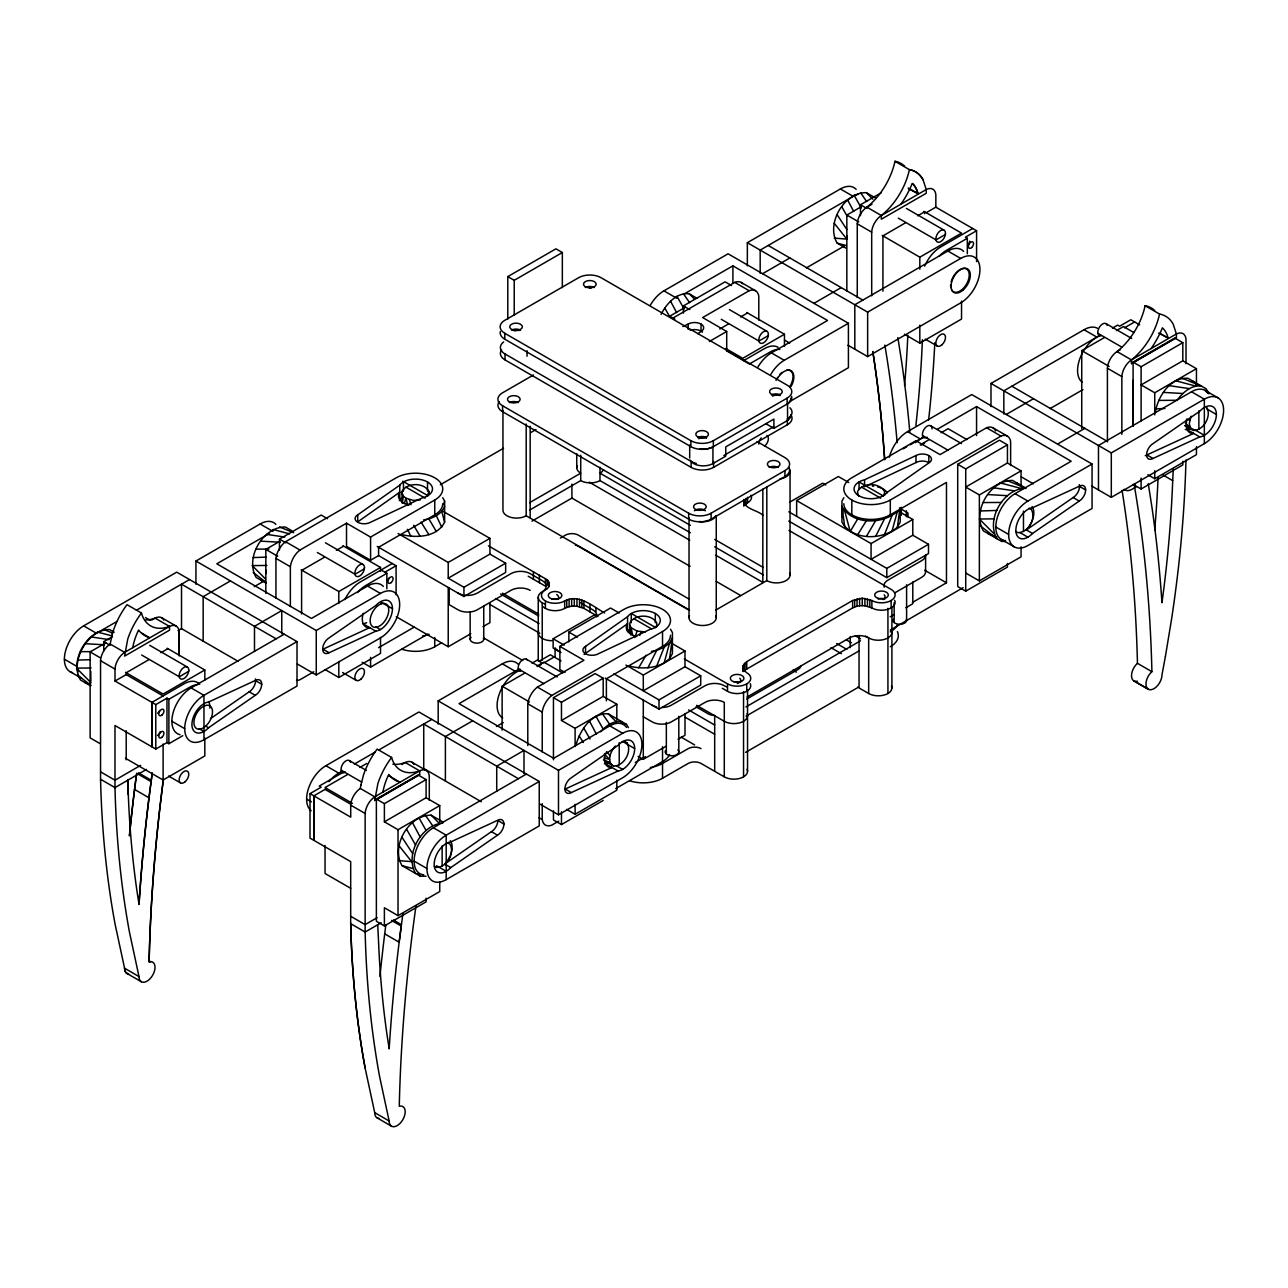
<?xml version="1.0" encoding="UTF-8"?>
<svg xmlns="http://www.w3.org/2000/svg" width="1288" height="1288" viewBox="0 0 1288 1288"><rect width="100%" height="100%" fill="white"/><g stroke="black" fill="none" stroke-linecap="round" stroke-linejoin="round"><path stroke-width="1.5" d="M151.92 702.346L151.887 746.863L151.936 702.379L183.975 683.88A27.225 15.714 -60 0 1 199.737 684.266M313.805 840.34L313.837 795.839M402.049 502.513L402.049 491.388C407.105 482.356 423.881 482.356 428.936 491.388L427.616 496.186M502.948 410.486L502.948 510.225A13.604 7.857 0 0 0 511.352 517.486A13.604 7.857 0 0 0 526.18 515.78L689.547 610.093M507.794 319.134L507.794 276.614L555.933 248.826L562.341 252.529L562.341 287.627M514.218 315.415L514.218 280.317L562.341 252.529M526.18 515.78L526.196 424.01M530.173 517.631L530.173 426.328M533.409 579.214L533.409 571.808M539.414 582.691L539.414 575.285M545.436 608.387L545.436 600.981A13.604 7.857 0 0 1 545.436 589.872C550.475 587.859 550.475 580.759 545.436 578.763L488.394 545.822M545.436 582.466L545.436 578.763M547.126 585.509L547.126 579.954M548.382 585.01L548.382 581.307M549.155 586.491L549.155 582.772M543.262 606.761A13.604 7.857 0 0 0 564.675 608.387L564.675 600.981C578.892 593.301 593.076 606.648 604.619 612.927M564.675 608.387L566.752 607.421L566.752 599.999M566.752 607.421L569.103 606.696L569.103 599.274M569.103 606.696L571.647 606.246L571.647 598.84M571.647 606.246L574.303 606.085L574.303 598.679M576.734 467.608L576.734 453.65M597.986 616.501L583.931 608.387L576.96 606.246L576.96 598.84M579.519 606.696L579.519 599.274M580.727 455.211L580.727 480.585L529.593 510.112M581.87 607.421L581.87 599.999M583.931 608.387L583.931 600.981M589.952 611.864L589.952 604.458M595.958 611.639L595.958 607.936M599.983 467.19L599.983 480.585L690.336 532.749M689.032 617.66L689.032 517.905M689.692 457.997L689.692 445.02M690.159 460.025A13.604 7.857 0 0 0 712.94 463.551L712.94 446.872L787.548 403.804A13.637 7.873 0 0 0 790.719 398.217M716.257 617.66L716.257 515.924M750.276 683.687A13.604 7.857 0 0 1 743.933 692.525A13.604 7.857 0 0 1 727.511 691.286L727.511 683.88L684.234 658.893M742.774 670.903L743.031 665.671L746.75 661.646L852.624 600.514L862.252 598.212L871.879 600.514A13.604 7.857 0 0 0 891.135 600.514A13.604 7.857 0 0 0 891.135 589.405L789.013 530.447M743.031 671.225L743.031 665.671M743.804 669.76L743.804 664.189M743.836 506.2L743.836 499.422C742.951 509.179 758.02 509.951 763.043 515.458M744.609 499.808L744.609 505.363L747.555 502.803A13.604 7.857 0 0 0 751.081 495.22M743.804 671.611L745.06 670.243L745.06 662.837M745.865 503.994L745.865 498.44M746.75 691.286L746.75 683.88A13.604 7.857 0 0 0 746.75 672.755L743.804 670.211L742.774 667.2M745.06 670.243L746.75 669.052L746.75 661.646M747.555 502.803L747.555 497.249M762.818 582.466L762.834 489.182M715.677 610.126L766.811 580.614L766.811 486.848M765.877 423.72L773.895 428.357L773.895 419.099L725.772 446.872L725.772 456.145L712.94 463.551M773.895 428.357L787.548 420.468L787.548 403.804M790.043 575.044L790.059 471.311M746.75 669.052L852.624 607.936L852.624 600.514M852.624 607.936L854.701 606.954L854.701 599.548M854.701 606.954L857.051 606.229L857.051 598.823M857.051 606.229L859.595 605.779L859.595 598.373M859.595 605.779L862.252 605.634L862.252 598.212M894.661 600.337A13.604 7.857 0 0 1 888.318 609.176A13.604 7.857 0 0 1 871.879 607.936L864.908 605.779L864.908 598.373M867.468 606.229L867.468 598.823M869.819 606.954L869.819 599.548M871.879 607.936L871.879 600.514M891.135 607.936L891.135 600.514M935.829 207.191L935.861 195.1A14.571 8.42 -60 0 0 926.233 189.545L923.077 179.821A54.193 31.282 -60 0 0 909.392 169.63L894.951 161.29A54.193 31.282 -60 0 1 904.546 166.072M1173.239 469.154L1172.644 482.227A1139.832 658.088 -60 0 1 1163.95 587.65L1161.969 602.736L1161.776 599.87A1606.683 927.618 -60 0 0 1151.987 507.536L1148.284 483.725M139.217 901.439A1590.181 918.103 -60 0 1 151.26 780.254L152.274 772.881L149.006 797.803A1606.683 927.618 -60 0 0 139.217 901.391L139.04 904.45L137.059 891.65A1139.832 658.088 -60 0 1 128.365 796.306L127.834 780.206M630.025 632.102L630.412 628.254M114.213 632.199L109.609 629.542C87.181 629.236 68.989 660.712 80.468 679.984L90.434 685.731M90.74 671.193L90.885 681.143M136.56 773.863A1590.181 918.103 -60 0 0 129.412 835.88A1606.683 927.618 -60 0 1 134.564 789.431L136.399 775.054M291.941 530.833L285.308 527.001C262.881 526.695 244.688 558.187 256.167 577.459L266.133 583.206M265.827 573.482L266.23 570.262M379.96 976.417A1606.683 927.618 -60 0 1 384.709 933.848L385.853 924.865M443.265 822.179L431.142 815.175C408.715 814.869 390.538 846.361 402.017 865.633L420.258 876.162L426.07 876.226M442.831 823.032C421.498 824.69 404.4 854.652 415.638 873.505M615.358 745.994C611.027 750.807 607.34 758.857 611.446 764.831M875.438 197.917L866.309 192.653C843.881 192.347 825.705 223.838 837.184 243.11L846.313 248.375M834.221 238.103L846.844 239.117L847.246 235.913M1024.089 487.122L1012.481 480.424C990.037 480.118 971.86 511.594 983.34 530.865L1001.597 541.411L1005.461 541.459M1006.653 480.36L1026.101 488.297C1003.674 487.991 985.497 519.466 996.976 538.738L980.377 525.874M1155.352 412.031C1158.009 396.398 1170.116 377.32 1187.858 378.253L1206.099 388.783L1209.062 393.79L1206.051 391.455M1191.062 416.201L1189.226 423.8L1191.062 429.274L1186.361 425.893M664.141 663.03L669.567 658.731L672.417 637.914L669.567 642.986L664.141 663.03C653.644 668.488 641.231 669.1 629.896 666.17M841.95 516.81L842.98 509.243M843.849 497.699L841.95 501.08L841.95 522.139C852.415 540.783 882.505 540.364 897.35 527.211L899.942 508.293M402.919 913.578L399.151 942.188A1606.683 927.618 -60 0 0 389.362 1045.824L389.201 1048.899L387.205 1036.067A1139.832 658.088 -60 0 1 378.511 940.723L377.722 924.736M402.307 503.206L403.369 496.186L402.049 493.851M428.421 494.898L428.936 491.388M114.986 787.58A1157.993 668.569 -60 0 0 129.428 931.997L139.007 976.578L124.566 968.206A11.351 6.553 -60 0 0 128.575 973.921A11.351 6.553 -60 0 1 124.566 968.238L114.986 923.673A1157.993 668.569 -60 0 1 100.545 779.24L100.545 660.696A14.571 8.42 -60 0 1 110.172 644.032L112.281 634.034M145.625 619.947A50.763 29.302 -60 0 0 155.091 618.127L169.533 626.451L169.533 630.17L124.614 656.091L127.77 638.977A54.193 31.282 -60 0 1 141.455 613.024L127.013 604.668A54.193 31.282 -60 0 0 113.344 630.669L112.298 634.066M132.809 647.671L132.938 646.753A42.842 24.73 -60 0 1 138.251 630.75L138.605 630.074A62.114 35.855 -60 0 0 149.537 637.689L141.889 633.116M378.72 1118.338A11.351 6.553 -60 0 1 374.711 1112.639L365.132 1068.09A1157.993 668.569 -60 0 1 350.69 923.673L350.69 861.624L310.006 838.102L310.006 793.633L350.755 817.172L350.69 805.113A14.571 8.42 -60 0 1 360.318 788.449L360.849 785.165M382.955 792.088L383.083 791.17A42.842 24.73 -60 0 1 388.413 775.199L388.751 774.491A62.114 35.855 -60 0 0 399.683 782.09L388.831 775.682M1165.447 656.188L1171.565 619.174A1157.993 668.569 -60 0 0 1185.958 459.993M1165.447 656.156L1162.001 674.799A11.351 6.553 -60 0 1 1154.676 688.227A11.351 6.553 -60 0 1 1146.079 685.57A11.351 6.553 -60 0 1 1151.891 671.66M360.865 785.197L363.474 775.07A54.193 31.282 -60 0 1 377.175 749.117L391.6 757.457A50.763 29.302 -60 0 0 419.679 770.852A14.571 8.42 -60 0 1 429.29 776.406L429.306 800.315M443.668 504.638L444.618 501.08L442.718 497.699M891.94 531.525L897.35 511.465C882.505 524.619 852.415 525.037 841.95 506.393L844.799 527.211M404.368 503.656L405.865 498.182L403.369 496.186M576.139 744.384C580.292 730.087 591.417 712.667 608.226 713.81L626.467 724.355L628.447 727.688M634.807 637.592L637.109 631.136L645.417 631.893M639.814 635.354L641.15 631.893M656.671 666.17L664.141 647.284L669.567 642.986M884.47 534.649L891.94 515.78M647.896 667.812L656.671 650.424L664.141 647.284M875.695 536.291L884.47 518.903M423.623 519.901C432.027 518.694 441.285 514.798 444.618 506.393M402.114 534.649C416.571 538.191 437.212 537.273 444.618 522.139L444.618 501.08M655.415 627.707L656.735 625.372M669.567 658.731L672.417 653.66L672.417 632.585L670.517 629.204M883.214 496.186L884.518 493.851M897.35 527.211L900.215 522.139L900.215 508.728M661.034 314.353C666.46 303.952 676.313 292.36 689.225 293.793L696.856 298.204M638.671 667.812L646.061 655.222M866.47 536.291L875.695 520.561M857.695 518.903L850.225 531.525L844.799 511.465M857.695 534.649L866.47 520.561M900.924 204.164L901.31 203.633A62.114 35.855 -60 0 0 912.242 183.411L912.596 183.717A42.842 24.73 -60 0 1 917.909 193.554L908.426 188.708M1151.086 348.613L1151.456 348.05A62.114 35.855 -60 0 0 1162.388 327.844L1162.742 328.15A42.842 24.73 -60 0 1 1168.071 338.003L1160.037 333.351M600.836 731.777C605.907 725.659 613.571 720.459 621.863 721.683M1182.046 378.189L1201.495 386.126C1191.159 384.629 1182.754 392.711 1176.974 400.278L1158.717 400.407M656.735 626.789L656.735 622.909C651.68 613.877 634.904 613.877 629.848 622.909L629.848 632.601M884.518 495.268L884.518 491.388C879.463 482.356 862.686 482.356 857.631 491.388L857.631 495.268M434.362 866.196L436.487 867.42C446.839 867.565 455.228 853.026 449.931 844.139L447.805 842.899M605.441 761.369L613.571 766.054C623.923 766.199 632.311 751.661 627.014 742.774L622.201 741.518M1015.685 531.429L1017.826 532.669C1028.178 532.813 1036.566 518.275 1031.269 509.372L1029.128 508.148M1184.799 425.652L1193.203 430.498C1203.555 430.643 1211.944 416.105 1206.647 407.217M427.519 481.97A17.018 9.821 0 0 1 422.013 497.989L370.574 522.252A9.08 5.232 0 0 1 357.742 522.252A9.08 5.232 0 0 1 357.742 514.846L399.779 485.157A17.018 9.821 0 0 1 427.519 481.97L427.519 491.227M697.806 333.753L701.042 331.467A9.08 5.232 0 0 0 701.042 324.061A9.08 5.232 0 0 0 688.211 324.061L682.881 326.572M655.318 613.491A17.018 9.821 0 0 1 649.796 629.51L598.373 653.773A9.08 5.232 0 0 1 585.541 653.773A9.08 5.232 0 0 1 585.541 646.367L627.562 616.678A17.018 9.821 0 0 1 655.318 613.491L655.318 622.748M584.092 654.481A9.08 5.232 0 0 1 585.541 653.402L627.562 623.714A17.018 9.821 0 0 0 636.771 636.546M210.524 718.624L249.196 691.801A9.08 5.232 -60 0 0 255.394 678.905M208.576 727.736L255.298 695.327A9.08 5.232 -60 0 0 261.722 684.218A9.08 5.232 -60 0 0 255.298 680.499L208.576 702.057A17.018 9.821 -60 0 0 191.928 724.5A17.018 9.821 -60 0 0 208.576 727.736L205.517 725.965M450.8 867.581L444.698 864.055L491.436 831.662A9.08 5.232 -60 0 0 497.844 820.537L503.946 824.062A9.08 5.232 -60 0 1 497.522 835.171L450.8 867.581A17.018 9.821 -60 0 1 434.169 864.345A17.018 9.821 -60 0 1 450.8 841.917L497.522 820.359A9.08 5.232 -60 0 1 503.946 824.062M1032.493 533.474A17.018 9.821 -60 0 1 1015.862 530.237A17.018 9.821 -60 0 1 1032.493 507.794L1079.231 486.252A9.08 5.232 -60 0 1 1085.639 489.955A9.08 5.232 -60 0 1 1079.231 501.064L1032.493 533.474L1026.407 529.948L1073.129 497.538A9.08 5.232 -60 0 0 1079.328 484.642M72.611 672.674A27.225 15.714 -60 0 1 65.285 652.002A27.225 15.714 -60 0 1 83.656 625.855L176.698 572.146L297.013 641.601L297.013 686.069L203.971 739.779A27.225 15.714 -60 0 1 184.715 728.67L171.884 721.264M195.937 584.221L195.937 561.037L260.112 523.991A27.225 15.714 -60 0 1 275.874 524.361M650.311 305.224A27.225 15.714 -60 0 1 663.916 290.847L728.09 253.8L848.406 323.256L848.406 367.724L789.431 401.759M747.346 265.875L747.346 242.691L840.388 188.966A27.225 15.714 -60 0 1 856.15 189.352M533.474 374.969L502.578 392.792A15.875 9.161 0 0 0 502.578 405.768L502.578 411.693L688.661 519.128A15.875 9.161 0 0 0 711.121 519.128L784.923 476.528A15.875 9.161 0 0 0 789.029 467.673M77.892 671.982A27.225 15.714 -60 0 1 96.487 633.277L117.305 621.251M136.399 610.238L189.529 579.552M269.546 533.361L216.803 563.806L311.438 618.449L367.595 586.04A27.225 15.714 -60 0 1 383.357 586.41M683.558 294.324L732.904 265.843L827.54 320.487L771.399 352.896A27.225 15.714 -60 0 0 757.795 367.273M858.194 194.263A27.225 15.714 -60 0 0 853.22 196.372L760.178 250.097L760.178 273.298M279.464 550.008L279.464 539.109L321.163 515.039L327.587 518.742M683.397 313.177L683.397 305.916L725.096 281.831L731.52 285.534M103.765 650.73L103.765 641.649L112.459 636.626M860.481 215.66L860.481 204.76L881.33 192.717M265.827 593.43L265.827 549.396L279.721 541.363M685.393 307.156L669.76 316.188L674.864 319.134M100.351 743.788L90.128 737.879L90.128 651.921L105.761 642.905M846.844 291.007L846.844 215.048L860.738 207.014M275.938 598.163L275.938 558.38A16.164 9.338 -60 0 1 285.55 541.717L396.253 477.8A27.225 15.714 0 0 1 434.748 477.8A27.225 15.714 0 0 1 434.748 500.034L434.748 514.846L378.592 547.271L378.592 555.595L396.092 565.754L396.092 594.75M672.465 318.329L734.724 282.378A16.164 9.338 -60 0 1 742.645 283.714M151.646 620.124L155.091 618.095A14.571 8.42 -60 0 1 163.834 620.059M857.261 297.464L857.261 223.806A14.571 8.42 -60 0 1 866.888 207.175L872.057 204.148M230.439 580.936L203.166 596.682L203.166 641.15M762.577 273.716L789.85 257.97M290.363 606.503L290.363 566.72A16.164 9.338 -60 0 1 299.991 550.04L346.52 523.186L370.574 537.08L434.748 500.034M758.793 320.149L758.793 296.272A16.164 9.338 -60 0 0 749.165 290.718L702.636 317.572L726.706 331.467L726.706 350.771M100.545 660.696L114.986 669.068A14.571 8.42 -60 0 1 124.614 652.388L169.517 626.435A14.571 8.42 -60 0 1 179.161 632.022L179.161 655.898L179.145 631.989M871.702 295.838L871.686 232.146A14.571 8.42 -60 0 1 881.33 215.515L926.233 189.545L926.249 193.281L881.33 219.218L881.314 215.482A50.763 29.302 -60 0 0 909.392 169.63A54.193 31.282 -60 0 1 923.077 179.837M178.034 630.637L181.511 628.641L238.296 661.42M254.235 586.652L262.736 581.741M806.369 267.888L844.542 245.847M440.351 484.723L503.544 448.256M530.865 432.494L535.985 429.532M324.19 557.382L301.601 570.423L301.601 613.957M336.361 550.346L343.3 546.337M719.751 329.004L728.445 323.98M740.6 316.961L747.555 312.952M148.796 659.697L126.224 672.771L126.224 674.622L163.109 695.923M160.984 652.694L167.923 648.653M905.512 222.808L882.94 235.881L882.924 291.249M917.684 215.821L924.623 211.779L924.639 213.663M146.51 769.419L114.986 787.612L114.986 725.53L155.784 749.053L155.784 704.6L115.018 681.046L126.208 674.59M926.233 212.729L935.812 207.175L976.578 230.729L976.578 261.641M709.366 341.481L726.706 331.467M813.919 303.356L841.177 287.61M346.52 523.186L346.52 546.337L370.574 560.232L378.592 555.595M364.359 568.829L354.989 574.239L317.347 552.504M768.292 335.621L758.922 341.03L721.264 319.295M188.66 671.354L179.29 676.764L141.648 655.029M945.376 234.48L936.006 239.89L898.348 218.155M301.167 569.795L338.808 591.53L380.524 567.461L380.524 571.453M784.456 346.247L784.456 334.252L742.741 358.322L725.627 348.452M204.824 679.984L204.824 669.985L163.109 694.071L125.467 672.336M882.183 235.446L919.825 257.181L961.54 233.112L923.899 211.377M392.293 563.5L360.205 582.031A27.225 15.714 -60 0 0 344.926 599.548M743.595 360.672L764.46 348.629A27.225 15.714 -60 0 1 778.065 347.293M972.714 228.475L940.691 246.99A27.225 15.714 -60 0 0 924.671 266.117M155.784 704.6L166.973 698.144L168.889 699.255L189.739 687.212A27.225 15.714 -60 0 1 197.885 684.604M384.903 572.21L396.092 565.754M976.578 230.729L965.388 237.185L967.32 238.296L967.32 253.752M386.835 588.777L386.835 573.321L365.969 585.364A27.225 15.714 -60 0 0 357.452 592.577M967.32 238.296L946.455 250.339A27.225 15.714 -60 0 0 939.097 256.28M180.095 734.724A27.225 15.714 -60 0 1 172.769 714.067A27.225 15.714 -60 0 1 191.123 687.921L284.165 634.195M963.633 251.402A27.225 15.714 -60 0 0 947.855 251.015L854.813 304.741L854.813 349.193M529.593 502.69L580.727 473.179A13.604 7.857 0 0 1 577.201 465.58M297.013 641.601L203.971 695.327A27.225 15.714 -60 0 0 184.715 728.67M195.937 561.037L316.252 630.492L380.427 593.446A27.225 15.714 -60 0 1 399.666 604.555A27.225 15.714 -60 0 1 380.427 637.898L316.252 674.944L297.351 664.028M770.626 374.679A27.225 15.714 -60 0 1 784.231 360.302L848.406 323.256M747.346 242.691L867.645 312.147L960.687 258.437A27.225 15.714 -60 0 1 979.943 269.546A27.225 15.714 -60 0 1 960.687 302.889L867.645 356.599L847.939 345.216M448.224 562.454L489.923 538.368L489.923 554.114L448.224 578.199L448.224 562.454L398.105 533.522M531.96 521.141L571.904 498.086L690.126 566.35M155.784 749.053L166.973 742.596L168.889 743.707L182.799 735.69M140.65 765.362L114.986 780.206L100.545 771.834M713.343 440.705L787.145 398.105A15.875 9.161 0 0 0 787.145 385.144L601.061 277.709A15.875 9.161 0 0 0 578.602 277.709L504.799 320.31A15.875 9.161 0 0 0 504.799 333.286L504.799 339.211L690.883 446.646A15.875 9.161 0 0 0 713.343 446.646L713.343 440.705A15.875 9.161 0 0 1 690.883 440.705L504.799 333.286M313.773 671.756L299.991 679.71A16.164 9.338 -60 0 1 296.53 680.434M448.224 578.199L463.938 587.28L505.653 563.194L505.653 572.452L463.938 596.537L377.255 546.482M560.344 538.094L565.48 535.132A9.08 5.232 0 0 1 578.312 535.132L689.064 599.081M378.592 647.671L414.334 627.031M325.123 669.583L338.808 677.488L380.524 653.402L380.524 637.415M723.888 455.469L773.653 426.747M125.467 758.278L163.109 780.013L204.824 755.943L204.824 737.944M904.434 334.236L919.825 343.139L961.54 319.054L961.54 301.07M501.596 349.917A15.875 9.161 0 0 0 505.041 359.916L691.125 467.351A15.875 9.161 0 0 0 713.584 467.351L787.371 424.75A15.875 9.161 0 0 0 791.492 415.895M362.202 662.274L370.574 667.12L427.809 634.066M401.888 649.233A27.225 15.714 0 0 0 434.748 646.737L441.591 642.793M396.285 616.759L448.224 646.737L470.812 633.696M482.984 626.676L489.923 622.651L489.923 602.897M502.578 405.768L688.661 513.204A15.875 9.161 0 0 0 711.121 513.204L784.923 470.603A15.875 9.161 0 0 0 784.923 457.626L757.086 441.559M311.132 810.748A27.225 15.714 -60 0 1 308.428 788.626A27.225 15.714 -60 0 1 325.88 765.716L418.922 711.99L539.237 781.462L539.237 825.914L446.195 879.624A27.225 15.714 -60 0 1 426.94 868.515L414.108 861.109M438.178 724.081L438.178 700.881L502.336 663.835A27.225 15.714 -60 0 1 518.114 664.206M889.348 457.224A27.225 15.714 -60 0 1 907.573 431.609L971.748 394.563L1092.063 464.018L1092.063 508.47L1027.888 545.516A27.225 15.714 -60 0 1 1008.649 534.407L995.801 527.001M990.987 406.638L990.987 383.438L1084.029 329.728A27.225 15.714 -60 0 1 1097.65 328.376M560.988 652.565L553.132 648.025L553.132 638.768L594.847 614.698M789.608 502.24L822.63 483.177L825.785 484.996M568.861 641.939L568.861 632.102L610.56 608.016L619.206 613.008M796.644 516.327L796.644 500.581L838.359 476.512L848.728 482.501M329.084 781.655A27.225 15.714 -60 0 1 338.712 773.122L342.189 771.126M354.329 764.106L375.146 752.079M378.624 750.083L431.754 719.412M520.159 669.132A27.225 15.714 -60 0 0 515.168 671.241L459.027 703.667L553.679 758.31L609.82 725.885A27.225 15.714 -60 0 1 626.483 727.382M565.029 672.497L559.878 669.519L559.878 646.367L624.036 609.321A27.225 15.714 0 0 1 662.531 609.321A27.225 15.714 0 0 1 662.531 631.539L662.531 646.367L606.39 678.776L606.39 700.865M519.821 670.163L516.343 672.175A27.225 15.714 -60 0 0 498.569 696.164A27.225 15.714 -60 0 0 502.739 717.98M531.992 663.143L537.209 660.132L542.973 663.465M903.226 448.82L906.688 446.807M910.165 444.811L920.598 438.789A27.225 15.714 -60 0 1 923.947 437.196M915.43 442.653A27.225 15.714 -60 0 1 920.405 439.015L923.818 437.051M937.423 429.194L976.562 406.589L1071.197 461.233L1015.057 493.658A27.225 15.714 -60 0 0 996.461 520.867A27.225 15.714 -60 0 0 1005.429 540.686M1100.306 335.138L1003.835 390.844L1003.835 414.044M1112.462 328.118L1117.678 325.107L1119.61 326.218L1130.8 319.762L1139.671 324.882M539.125 661.243L550.314 654.787L561.053 660.937M310.006 793.633L321.179 787.177L319.263 786.066L340.113 774.024A27.225 15.714 -60 0 1 345.103 771.914M347.631 774.507L325.043 787.548L352.413 803.358M359.787 767.487L366.742 763.478M1081.743 428.582L1081.743 350.626L1104.347 337.585M1116.503 330.565L1123.458 326.556L1133.73 332.481M502.127 730.167L502.127 686.182L524.715 673.141M536.871 666.121L543.826 662.113L562.647 672.98M920.276 444.779L928.97 439.755M941.125 432.736L948.081 428.711L966.902 439.578M325.655 789.045L313.853 795.855L313.853 840.323M537.756 666.476L541.234 664.479M544.566 662.547L554.21 656.993M921.162 445.133L924.639 443.12M1124.521 327.828L1134.631 321.952M472.664 720.797L445.39 736.543L445.39 780.995M1006.234 414.462L1033.507 398.717M401.792 764.541L405.237 762.512A14.571 8.42 -60 0 1 413.963 764.444M1117.034 351.592L1120.48 349.563M527.79 745.575L527.79 703.779A16.164 9.338 -60 0 1 537.418 687.116L583.931 660.261L559.878 646.367M995.576 430.965A16.164 9.338 -60 0 0 986.576 427.761L940.047 454.616L915.977 440.721L851.819 477.768A27.225 15.714 0 0 0 851.819 500.002L851.819 514.814M496.46 726.513L503.27 722.584M391.6 757.425A54.193 31.282 -60 0 0 377.915 783.41L374.76 800.492L419.679 774.587L419.679 770.852L374.76 796.821A14.571 8.42 -60 0 0 365.148 813.485L365.148 932.029A1157.993 668.569 -60 0 0 379.574 1076.43L389.153 1120.995A11.351 6.553 -60 0 0 396.479 1126.002A11.351 6.553 -60 0 0 405.076 1113.412A11.351 6.553 -60 0 0 399.264 1106.231A1588.523 917.137 -60 0 1 415.927 906.269M1121.848 434.298L1121.848 376.563A14.571 8.42 -60 0 1 1131.46 359.899L1176.379 333.962L1176.395 337.698L1131.476 363.635L1131.46 359.899A50.763 29.302 -60 0 0 1159.538 314.047L1145.113 305.723A50.763 29.302 -60 0 1 1117.034 351.56A14.571 8.42 -60 0 0 1107.406 368.239L1107.422 441.881M542.232 751.918L542.232 712.119A16.164 9.338 -60 0 1 551.844 695.456L662.531 631.539M851.819 500.002A27.225 15.714 0 0 0 890.314 500.002L1001.001 436.101A16.164 9.338 -60 0 1 1010.629 441.655L1010.629 465.531M1050.026 408.634L1082.983 389.604M426.103 898.219L426.103 901.841L384.388 925.927L376.37 921.29L376.37 799.043L418.085 774.957L426.103 779.594L426.103 797.739L384.388 821.825L384.388 803.664L426.103 779.594M1133.086 426.248L1133.086 362.121L1174.785 338.036L1182.819 342.672L1182.819 360.817L1141.104 384.903L1154.74 392.776L1196.455 368.69L1196.455 384.742M419.679 774.555L374.76 800.492L374.76 796.821L360.318 788.449M1131.46 363.602L1176.379 337.665M553.454 759.807L553.454 697.677L595.169 673.592L603.187 678.229L603.187 696.373L561.471 720.459L561.471 702.298L603.187 678.229M1007.441 563.452L1007.441 567.09L965.726 591.16L957.709 586.539L957.709 464.276L999.408 440.206L1007.441 444.827L1007.441 462.988L965.726 487.073L979.363 494.93L1021.062 470.861L1021.062 486.912M1133.086 362.121L1141.104 366.742L1182.819 342.672M957.709 464.276L965.726 468.913L1007.441 444.827M843.849 503.705A27.225 15.714 0 0 0 860.658 518.227A27.225 15.714 0 0 0 890.314 514.814L946.471 482.404L946.471 582.804L912.435 602.446M643.292 675.073L684.991 651.004L684.991 666.733L643.292 690.819L643.292 675.073L625.904 665.043M871.074 543.568L912.79 519.483L912.79 535.228L871.074 559.314L871.074 543.568L796.644 500.581M1057.561 444.102L1084.834 428.357M384.388 821.825L398.024 829.697L439.739 805.612L439.739 821.664M561.471 720.459L575.108 728.332L616.823 704.246L616.823 720.298M423.736 874.794A27.225 15.714 -60 0 1 414.768 854.974A27.225 15.714 -60 0 1 433.364 827.765L526.406 774.056M1208.192 393.259A27.225 15.714 -60 0 0 1191.513 391.777L1098.471 445.487L1098.471 489.955M613.861 673.833L659.005 699.899L700.72 675.814L700.72 685.071L659.005 709.157L605.199 678.1M788.787 511.787L886.804 568.378L928.503 544.309L928.503 553.566L886.804 577.652L788.787 521.06M539.237 781.462L446.195 835.171A27.225 15.714 -60 0 0 426.94 868.515M438.178 700.881L558.493 770.337L622.651 733.291A27.225 15.714 -60 0 1 641.907 744.416A27.225 15.714 -60 0 1 622.651 777.759L558.493 814.805L539.575 803.889M1008.649 534.407A27.225 15.714 -60 0 1 1027.888 501.064L1092.063 464.018M990.987 383.438L1111.303 452.909L1204.344 399.183A27.225 15.714 -60 0 1 1223.6 410.309A27.225 15.714 -60 0 1 1204.344 443.636L1111.303 497.361L1091.596 485.979M894.661 592.931L921.612 577.362A13.604 7.857 0 0 0 925.331 570.278M747.024 697.066L849.42 637.93A13.604 7.857 0 0 1 868.675 637.93A13.604 7.857 0 0 0 885.098 639.186A13.604 7.857 0 0 0 891.441 630.347M635.322 762.48L645.529 756.587M746.75 699.062L798.093 669.422A9.08 5.232 0 0 0 800.75 665.719M638.091 756.362L643.292 759.356L665.88 746.316M678.052 739.296L684.991 735.271L684.991 713.536M890.201 616.807L893.679 614.795M905.834 607.775L912.79 603.766L912.79 582.031M377.11 917.684L365.148 924.623L350.69 916.267M745.929 706.951L860.513 640.796M381.151 922.755L365.148 932.029L350.69 923.673A1157.993 668.569 -60 0 0 365.148 1068.122M1136.58 486.606L1131.476 489.601A14.571 8.42 -60 0 1 1124.022 489.327M558.734 821.132L551.844 825.109A16.164 9.338 -60 0 1 542.232 819.554L539.012 817.703M963.102 587.65L890.314 630.041M615.712 788.61L662.531 761.578A27.225 15.714 0 0 0 669.583 754.543M1147.914 474.789L1154.74 478.717L1196.455 454.648L1196.455 446.662M384.388 925.927L384.388 907.766L398.024 915.639L439.739 891.554L439.739 881.588M650.327 767.503A27.225 15.714 0 0 0 662.531 763.43L688.211 748.618A9.08 5.232 0 0 1 701.042 748.618M566.591 809.363L575.108 814.274L616.823 790.204L616.823 780.222M965.726 573.015L979.363 580.888L1021.062 556.802L1021.062 546.82M746.09 716.128L859.048 650.907M1133.086 484.369L1141.104 489.005L1182.819 464.92L1182.819 461.297M553.454 810.844L553.454 819.925L561.471 824.562L603.187 800.476M629.671 780.753A27.225 15.714 0 0 0 662.531 778.258L688.211 763.43A9.08 5.232 0 0 1 701.042 763.43L724.291 776.857A13.604 7.857 0 0 0 740.729 778.113A13.604 7.857 0 0 0 747.072 769.274M745.623 752.353L858.581 687.132M864.554 479.812L915.977 455.55A9.08 5.232 0 0 1 928.825 455.55A9.08 5.232 0 0 1 928.825 462.956L886.788 492.644A17.018 9.821 0 0 1 859.032 495.832A17.018 9.821 0 0 1 864.554 479.812L864.554 486.848M866.325 486.011L915.977 462.585A9.08 5.232 0 0 1 928.825 462.585L928.825 455.55M363.216 613.249A17.018 9.821 -60 0 0 369.72 627.642L322.998 649.2L329.084 652.726L375.822 631.168A17.018 9.821 -60 0 0 392.454 608.725L381.232 602.253M1145.257 455.646A9.08 5.232 -60 0 0 1146.916 454.938L1193.654 433.396A17.018 9.821 -60 0 1 1187.134 419.002M1146.916 454.938L1153.018 458.464L1199.74 436.906A17.018 9.821 -60 0 0 1216.387 414.462L1206.759 408.908M605.441 753.11A17.018 9.821 -60 0 0 611.945 767.503L565.223 789.045L571.325 792.571L618.047 771.013A17.018 9.821 -60 0 0 634.678 748.586L625.066 743.015M420.323 499.873L413.368 500.388L405.865 498.182L407.845 505.363M651.406 651.406L656.671 650.424M151.034 961.605L149.102 961.798L149.569 945.295A1572.036 907.621 -60 0 1 163.399 779.24A1588.523 917.137 -60 0 0 149.102 961.798A11.351 6.553 -60 0 1 154.914 968.962A11.351 6.553 -60 0 1 146.317 981.553A11.351 6.553 -60 0 1 138.991 976.545M1155.755 408.827L1164.98 408.521M980.377 510.982L996.976 510.434M253.205 557.575L266.117 557.141M77.505 660.1L90.418 659.681M994.014 518.855L979.363 519.016L994.014 533.747M266.841 565.448L252.19 565.609L265.521 578.988M91.142 667.973L76.491 668.134L91.142 682.865M983.34 502.561L1001.597 502.449M256.167 549.155L268.951 549.074M80.468 651.68L91.416 651.615M1163.338 392.405L1182.786 393.5M987.96 494.576L1007.409 495.671M260.788 541.153L280.237 542.248M862.252 605.634L864.908 605.779M574.303 606.085L576.96 606.246M85.089 643.694L104.537 644.789M399.055 860.625L411.661 861.64L399.055 845.749M1169.15 385.627L1189.226 388.606M993.773 487.798L1013.849 490.776M266.6 534.375L284.857 537.08M90.901 636.916L109.158 639.621M1186.329 419.469L1189.693 420.097M604.104 757.924L609.594 759.356L604.362 754.06M1175.59 380.733L1195.667 386.062M1000.213 482.903L1020.289 488.233M273.04 529.481L289.478 533.844M97.341 632.022L111.943 635.886M837.184 243.11L846.087 245.493M621.138 722.906L626.467 724.355M402.017 865.633L412.675 868.498M623.714 741.469L627.014 742.774M603.46 759.92L610.077 762.512M987.96 533.538L996.799 537.144M279.496 526.937L293.632 532.717M260.788 580.115L266.085 582.289M103.797 629.478L112.636 633.084M85.089 682.656L90.385 684.814M637.109 631.136L631.152 627.707L629.848 625.372L630.782 634.968M1185.33 425.748L1195.876 430.53M908.282 188L917.909 193.586A42.842 24.73 -60 0 0 912.596 183.717M1158.572 333.141L1168.055 337.971M1182.819 360.817L1196.455 368.69M906.446 208.447L944.088 230.182M1106.006 323.626L1131.669 338.438M1205.133 390.425L1217.965 397.831M1097.923 333.334L1121.88 347.164M840.388 188.966L853.22 196.372M947.855 251.015L960.687 258.437M1084.029 329.728L1096.877 337.134M1191.513 391.777L1204.344 399.183L1204.344 443.636M866.888 207.143L881.33 215.515M1117.034 351.56L1131.476 359.932M860.481 204.76L866.888 208.463M846.844 215.048L858.774 221.939M1081.743 350.626L1109.129 366.436M857.261 223.806L871.702 232.178M1107.406 368.239L1121.848 376.595M1194.733 429.757L1204.344 435.312M1186.908 429.5L1199.74 436.906M768.195 245.461L862.847 300.104M1011.853 386.223L1106.489 440.866M1163.064 475.047L1172.692 480.633M925.299 339.147L937.278 346.07M741.131 282.41L755.557 290.75M992.968 427.793L1007.409 436.133M734.724 282.378L749.165 290.718M986.576 427.761L1001.001 436.101M1079.553 486.429L1085.639 489.955M1073.129 497.538L1079.231 501.064M746.815 312.517L784.456 334.252M1007.441 462.988L1021.062 470.861M784.521 340.096L789.689 343.075M1021.304 476.882L1033.346 483.837M729.362 309.587L767.004 331.322M930.628 425.781L961.428 443.571M922.546 435.505L948.21 450.317M663.916 290.847L676.764 298.252M771.399 352.896L784.231 360.302M907.573 431.609L920.405 439.015M1015.057 493.658L1027.888 501.064M683.397 305.916L689.805 309.619M726.448 350.771L749.375 364.005L770.224 351.962A27.225 15.714 -60 0 1 779.852 349.386M1019.871 532.556L1027.888 537.193M1001.452 539.463L1014.284 546.869M507.794 276.614L514.218 280.317M883.117 495.864L859.048 481.97L859.032 489.343M899.41 508.036L907.96 512.962L907.96 516.939M861.447 487.073L880.702 498.182M898.879 511.449L912.79 519.483M1122.057 490.342A1588.523 917.137 -60 0 1 1137.449 663.32L1151.907 671.692A1588.523 917.137 -60 0 0 1134.68 487.733L1134.68 484.03L1134.68 487.717M912.79 535.228L928.503 544.309M924.704 570.246L946.471 582.804M503.672 341.916A15.875 9.161 0 0 0 505.041 353.991L691.125 461.426A15.875 9.161 0 0 0 696.277 463.406M690.336 525.343L599.983 473.179A13.604 7.857 0 0 0 603.492 469.653M714.679 539.398L763.333 567.493M714.679 546.804L763.333 574.899M865.472 636.079L868.675 637.93L868.675 693.508A13.604 7.857 0 0 0 885.098 694.763A13.604 7.857 0 0 0 891.441 685.924M589.228 482.163L689.756 540.203M715.758 555.209L762.544 582.224M855.377 635.821L860.545 638.8M846.393 639.894L851.481 642.825M836.685 643.549L846.844 649.41M716.209 581.403L740.552 595.459M830.953 647.655L841.386 653.676M859.048 687.953L868.675 693.508M689.064 610.19L578.312 546.257A9.08 5.232 0 0 0 575.382 545.114M792.893 670.13L796.354 672.127M402.822 481.229L426.892 495.123M655.318 627.385L631.249 613.491L631.249 622.748M405.865 487.073L425.121 498.182M633.664 618.578L651.309 628.769M443.265 511.433L489.923 538.368M671.096 642.97L684.991 651.004M580.727 602.832L592.754 609.788A13.604 7.857 0 0 1 596.489 616.871M489.923 554.114L505.653 563.194M528.209 576.219L545.436 586.169M684.991 666.733L700.72 675.814M722.31 688.291L727.511 691.286M502.433 593.188L538.77 614.183M696.615 705.309L724.291 721.296A13.604 7.857 0 0 0 740.729 722.536A13.604 7.857 0 0 0 747.072 713.697M568.861 632.102L577.491 637.093M500.597 593.993L538.674 615.97M696.148 706.887L708.255 713.89A9.08 5.232 0 0 0 714.679 715.42M495.606 598.518L539.076 623.617M688.597 709.946L714.679 724.999M553.132 638.768L564.144 645.127M489.585 604.297L539.736 633.261M685.264 717.287L714.679 734.257M681.223 737.171L694.618 744.915M643.292 716.756L652.114 721.844A13.604 7.857 0 0 0 671.354 721.844L705.051 702.395A13.604 7.857 0 0 1 724.291 702.395L724.291 776.857M342.882 545.726L380.524 567.461M603.187 696.373L616.823 704.246M381.055 569.988L386.835 573.321M325.429 542.795L363.071 564.53M526.373 659.182L557.173 676.957M483.499 637.834L522.799 660.535M518.291 668.891L543.955 683.703M260.112 523.991L272.943 531.397M367.595 586.04L380.427 593.446M502.336 663.835L515.168 671.241M609.82 725.885L622.651 733.291M285.55 541.717L299.991 550.04M537.418 687.116L551.844 695.456M279.464 539.109L285.872 542.828M553.454 697.677L561.471 702.298M265.827 549.396L277.757 556.287M502.127 686.182L529.497 701.992M275.938 558.38L290.363 566.72M527.79 703.779L542.232 712.119M375.613 626.789L380.427 629.574M616.244 765.716L622.651 769.419M375.822 631.168L362.991 623.762A17.018 9.821 -60 0 0 366.645 622.668M605.215 763.607L618.047 771.013M342.576 672.513L356.261 680.418M276.147 638.832L181.511 584.189L181.511 628.641M518.388 778.677L423.736 724.033L423.736 768.485L481.326 801.748M161.708 617.725L176.166 626.097M411.854 762.158L426.312 770.514M419.679 770.884L405.237 762.512A50.763 29.302 -60 0 1 392.856 764.187M255.62 680.692L261.722 684.218M145.464 617.564L150.277 620.349M249.196 691.801L255.298 695.327M491.436 831.662L497.522 835.171M167.182 648.25L204.824 669.985M426.103 797.739L439.739 805.612M149.73 645.32L187.372 667.055M349.289 760.548L366.404 770.417M341.207 770.256L361.735 782.106M83.656 625.855L96.487 633.277M191.123 687.921L203.971 695.327L203.971 739.779M325.88 765.716L338.712 773.122M433.364 827.765L446.195 835.171L446.195 879.624M110.172 644.032L124.614 652.388M103.765 641.649L110.172 645.352M376.37 799.043L384.388 803.664M90.128 651.921L100.351 657.83M325.027 789.383L350.191 803.921M350.69 805.113L365.148 813.485M199.157 728.67L203.971 731.439M436.568 865.745L446.195 871.3M64.4 659.198L77.232 666.621M306.625 799.059L311.438 801.828M70.035 671.66L81.273 678.148M168.583 776.036L180.562 782.943M350.706 888.318L325.043 873.505L325.043 845.524M138.412 772.816L151.26 780.254M393.371 920.018L401.405 924.687M136.625 773.251L151.066 781.607M391.584 920.453L401.212 926.04L399.151 942.22L384.709 933.848M134.564 789.431L149.006 797.803M100.545 779.24L114.986 787.612M374.711 1112.639L389.153 1120.995M126.916 973.406L141.358 981.762M377.062 1117.823L391.504 1126.195M1192.463 380.91L1196.987 384.436M1017.085 483.081L1023.123 487.766M253.205 572.452L265.28 581.822M77.505 674.993L91.094 685.522M609.401 762.738L613.571 766.054M1185.379 423.221L1189.693 426.956M866.309 192.653L872.829 199.157M689.225 293.793L694.441 299.009M608.226 713.81L616.05 721.618M431.142 815.175L438.966 822.984M417.65 873.554L420.258 876.162M606.535 751.596L610.077 755.654M834.221 223.227L846.844 239.117M860.497 192.588L866.663 201.524M683.413 293.728L689.579 302.664M602.414 713.745L609.594 724.162M425.33 815.111L432.51 825.528M837.184 214.806L846.796 229.457M579.101 735.963L583.367 742.468M402.017 837.313L412.675 853.622M421.079 522.123L428.888 534.649M428.888 518.903L436.342 531.525M413.657 525.279L420.113 536.291M841.805 206.804L847.214 216.32M664.721 307.961L670.13 317.476M583.706 727.962L590.017 739.071M406.622 829.327L415.638 845.186M854.057 195.132L861.253 207.899M857.631 493.851L858.951 496.186M676.973 296.272L684.169 309.056M595.958 716.289L603.154 729.056M418.874 817.655L426.07 830.422M847.617 200.026L853.703 211.425M670.533 301.183L676.619 312.565M589.518 721.183L596.473 734.208M412.434 822.549L420.258 837.2M407.378 529.336L410.888 536.291M436.342 515.78L441.768 527.211M409.31 499.631L411.049 504.719M441.768 511.465L444.618 522.139M631.152 627.707L632.585 635.193M897.849 337.537L901.858 363.136A1606.683 927.618 -60 0 1 909.795 431.979M402.049 491.388L402.581 494.898M899.684 513.026L900.215 516.81M671.644 642.664L672.417 648.331M127.576 780.319L128.317 794.76M114.986 669.036L115.035 681.078M1198.854 410.84L1198.854 429.355M1186.023 363.667L1186.006 339.517A14.571 8.42 -60 0 0 1176.395 333.995L1173.223 324.238A54.193 31.282 -60 0 0 1159.538 314.047M1154.74 392.776L1154.74 414.849M1154.74 470.732L1154.74 478.717M1141.104 366.742L1141.104 420.886M1141.104 478.106L1141.104 489.005M1133.07 380.282L1133.07 425.781M1111.303 452.909L1111.303 497.361M1023.477 511.143L1023.477 531.525M979.363 494.93L979.363 580.888M976.562 406.589L976.562 435.586M965.726 468.913L965.726 591.16M925.605 571.808L925.605 555.144A13.604 7.857 0 0 1 921.612 560.699L887.931 580.147A13.604 7.857 0 0 0 884.196 587.231M919.825 257.181L919.825 269.176M919.825 325.139L919.825 343.139M915.977 455.55L915.977 462.585M906.366 510.756L906.366 516.762M906.607 584.784L906.607 620.349M894.146 602.736L894.146 622.49M891.908 606.696L891.908 687.953M890.314 500.002L890.314 514.814M887.931 608.306L887.931 693.508M886.804 568.378L886.804 577.652M867.645 312.147L867.645 356.599M859.048 636.079L859.048 686.101A2.27 1.304 60 0 1 857.76 687.164M850.225 636.546L850.225 647.671M787.371 418.809L787.371 424.75M787.145 398.105L787.145 404.029A15.875 9.161 0 0 0 791.653 396.35M784.923 470.603L784.923 476.528M747.539 690.046L747.539 771.303M743.546 691.656L743.546 776.857M732.904 265.843L732.904 283.231M714.679 715.742L714.679 771.303M713.584 461.426L713.584 467.351M711.121 513.204L711.121 519.128M701.042 324.061L701.042 331.097M690.883 440.705L690.883 446.646M691.125 461.426L691.125 467.351M688.661 513.204L688.661 519.128M688.211 324.061L688.211 329.342M678.808 716.289L678.808 751.854M666.347 722.391L666.347 754.011M662.531 746.766L662.531 761.578M662.531 763.43L662.531 778.258M659.005 699.899L659.005 709.157M643.292 700.076L643.292 759.356M627.562 616.678L627.562 631.49A17.018 9.821 0 0 1 630.347 628.866M619.222 742.693L619.222 764.911M585.541 646.367L585.541 653.402M575.108 728.332L575.108 746.396M575.108 804.308L575.108 814.274M571.904 484.127L571.904 498.086M561.471 811.859L561.471 824.562M558.493 770.337L558.493 814.805M555.08 647.751L555.08 657.009M542.232 602.832L542.232 660.229M542.232 803.648L542.232 819.554M538.239 597.278L538.239 660.631M527.05 350.706L527.05 356.261M523.991 773.621L523.991 750.437L496.717 766.183L496.717 791.299M505.041 353.991L505.041 359.916M483.741 605.65L483.741 639.234M470.136 611.575L470.136 639.234M463.938 587.28L463.938 596.537M449.19 588.02L449.19 604.684L458.013 609.788A13.604 7.857 0 0 0 477.252 609.788L510.95 590.339A13.604 7.857 0 0 1 530.189 590.339M448.224 587.457L448.224 646.737M442.138 845.894L442.138 866.277M434.748 637.48L434.748 646.737M403.466 481.97L403.466 491.227M399.779 485.157L399.779 499.969M398.024 829.697L398.024 915.639M370.574 537.08L370.574 560.232M370.574 657.363L370.574 667.12M357.742 514.846L357.742 521.881L399.779 492.193A17.018 9.821 0 0 0 408.988 505.025M338.808 591.53L338.808 603.525M338.808 661.501L338.808 677.488M316.252 630.492L316.252 674.944M281.766 633.777L281.766 610.576L254.493 626.322L254.493 651.454M168.889 699.255L168.889 743.707M166.973 698.144L166.973 742.596M163.109 744.045L163.109 780.013M126.208 730.682L126.224 759.823M767.004 435.425A6.81 3.928 -60 0 1 764.847 445.97M758.793 444.086A6.81 3.928 -60 0 1 761.192 437.888M771.415 394.965A6.36 3.671 0 0 1 780.399 394.965M697.629 437.566A6.36 3.671 0 0 1 706.613 437.566M511.545 330.131A6.36 3.671 0 0 1 520.529 330.131M585.332 287.53A6.36 3.671 0 0 1 594.315 287.53M504.799 339.211A15.875 9.161 0 0 1 500.291 331.531M589.566 287.884A6.36 3.671 0 0 1 591.224 287.771M514.25 330.855A6.36 3.671 0 0 1 519.064 330.485M789.898 407.749A15.875 9.161 0 0 1 788.739 417.908M715.79 615.616A13.604 7.857 0 0 1 702.636 625.517A13.604 7.857 0 0 1 689.499 615.616M564.675 600.981A13.604 7.857 0 0 1 545.436 600.981M746.75 683.88A13.604 7.857 0 0 1 727.511 683.88M789.576 573.015A13.604 7.857 0 0 1 783.233 581.854A13.604 7.857 0 0 1 766.811 580.614M878.11 598.968A6.81 3.928 0 0 1 884.904 598.968M735.368 681.932A6.81 3.928 0 0 1 740.536 682.318M551.65 599.435A6.81 3.928 0 0 1 558.461 599.435M599.983 480.585A13.604 7.857 0 0 1 580.727 480.585M789.592 469.283A13.604 7.857 0 0 1 779.965 478.911M715.806 515.957A13.604 7.857 0 0 1 699.126 521.511M545.049 604.088A13.604 7.857 0 0 1 542.232 591.723A13.604 7.857 0 0 0 542.232 580.614L530.189 573.659A13.604 7.857 0 0 0 510.95 573.659L477.252 593.108A13.604 7.857 0 0 1 464.968 595.265M551.844 640.7A13.604 7.857 0 0 1 538.706 630.814M556.658 594.509A6.81 3.928 0 0 1 557.736 599.242M462.424 594.815A13.604 7.857 0 0 1 458.013 593.108M884.196 594.847A6.81 3.928 0 0 1 883.117 599.596M559.072 651.454A13.604 7.857 0 0 1 556.11 648.911M727.124 686.971A13.604 7.857 0 0 1 724.291 685.731A13.604 7.857 0 0 0 705.051 685.731L671.354 705.18A13.604 7.857 0 0 1 661.742 707.482M739.811 678.213A6.81 3.928 0 0 1 737.332 683.574M656.526 706.887A13.604 7.857 0 0 1 652.114 705.18M897.382 624.873A27.225 15.714 0 0 1 890.33 631.925M897.382 631.555A27.225 15.714 0 0 1 890.33 646.737M429.113 634.421A27.225 15.714 0 0 1 422.545 635.982M712.94 446.872A13.604 7.857 0 0 1 699.787 448.916M790.719 414.897A13.637 7.873 0 0 1 787.548 420.468M698.821 438.725A6.36 3.671 0 0 1 706.484 438.145M772.607 396.124A6.36 3.671 0 0 1 780.27 395.545M769.194 467.447A6.36 3.671 0 0 1 778.177 467.447M694.393 510.805A6.36 3.671 0 0 1 705.389 510.805M509.324 402.613A6.36 3.671 0 0 1 518.307 402.613M502.578 411.693A15.875 9.161 0 0 1 499.132 401.695M1216.387 414.462A17.018 9.821 -60 0 0 1199.74 411.242L1153.018 443.636A9.08 5.232 -60 0 0 1146.594 454.761A9.08 5.232 -60 0 0 1153.018 458.464M1190.579 428.405A17.018 9.821 -60 0 1 1185.234 429.484M1082.081 382.182A27.225 15.714 -60 0 1 1082.355 353.073M1083.224 351.511A27.225 15.714 -60 0 1 1100.177 335.556M1032.058 506.587A17.018 9.821 -60 0 1 1026.407 529.948M160.002 731.826A3.623 2.093 -60 0 1 157.522 735.448M159.744 710.461A3.623 2.093 -60 0 1 157.522 713.23M208.592 701.541A17.018 9.821 -60 0 1 209.864 708.191M329.084 652.726A9.08 5.232 -60 0 1 322.676 649.023A9.08 5.232 -60 0 1 329.084 637.898L375.822 605.505A17.018 9.821 -60 0 1 392.454 608.725M450.349 840.71A17.018 9.821 -60 0 1 450.349 855.216M449.834 856.423A17.018 9.821 -60 0 1 447.918 859.933M447.178 861.044A17.018 9.821 -60 0 1 444.698 864.055M571.325 792.571A9.08 5.232 -60 0 1 564.901 788.868A9.08 5.232 -60 0 1 571.325 777.759L618.047 745.35A17.018 9.821 -60 0 1 634.678 748.586M608.87 762.512A17.018 9.821 -60 0 1 604.362 763.655M690.078 330.275A9.08 5.232 0 0 1 702.475 332.191M399.312 500.694A17.018 9.821 0 0 1 402.564 497.361M442.718 503.737A27.225 15.714 0 0 1 434.748 514.846M872.411 486.139A17.018 9.821 0 0 1 873.731 486.22M877.579 486.848A17.018 9.821 0 0 1 887.255 492.885M1145.113 305.723A54.193 31.282 -60 0 1 1154.692 310.488M1137.449 681.207A11.351 6.553 -60 0 1 1131.508 675.701A11.351 6.553 -60 0 1 1137.449 663.32M1158.057 477.719A1139.832 658.088 -60 0 1 1154.708 529.98M169.533 626.451A50.763 29.302 -60 0 1 141.455 613.024M677.891 749.89A6.81 3.928 0 0 1 676.152 754.977A6.81 3.928 0 0 1 667.184 754.639L666.105 753.818A6.81 3.928 0 0 1 665.429 750.84M777.437 378.608A13.604 7.857 -60 0 1 791.041 370.751A13.604 7.857 -60 0 1 791.041 386.464M894.967 161.322A50.763 29.302 -60 0 1 866.888 207.175M967.787 245.316A3.623 2.093 -60 0 0 969.687 241.178A3.623 2.093 -60 0 1 967.932 245.155M907.831 335.218A1139.832 658.088 -60 0 1 904.562 385.547M884.84 345.103A1588.523 917.137 -60 0 1 897.156 442.67M901.133 507.279A1588.523 917.137 -60 0 1 901.407 515.248M922.417 339.726A1139.832 658.088 -60 0 1 915.897 425.362M934.814 342.721A1157.993 668.569 -60 0 1 928.616 420.001M1107.245 325.397A6.81 3.928 -60 0 0 1101.981 324.367A6.81 3.928 -60 0 0 1097.795 332.288L1097.956 333.64A6.81 3.928 -60 0 0 1101.353 335.605M350.545 762.319A6.81 3.928 -60 0 0 345.264 761.289A6.81 3.928 -60 0 0 341.079 769.21L341.24 770.562A6.81 3.928 -60 0 0 344.653 772.526M786.775 370.059A13.154 7.599 -60 0 1 789.769 386.625M776.02 380.363A13.154 7.599 -60 0 1 777.63 377.336M779.675 374.631A13.154 7.599 -60 0 1 781.977 372.409M951.542 289.832A13.154 7.599 -60 0 0 959.238 291.458L961.653 289.897A13.154 7.599 -60 0 0 969.22 274.376A13.154 7.599 -60 0 0 960.639 269.224L958.208 270.786A13.154 7.599 -60 0 0 951.156 281.863M950.785 287.61A13.154 7.599 -60 0 1 950.657 284.889M906.366 619.319A6.81 3.928 0 0 1 903.194 623.746A6.81 3.928 0 0 1 894.983 623.118L893.904 622.313A6.81 3.928 0 0 1 893.228 619.319M931.401 426.489A6.81 3.928 -60 0 0 925.975 427.036A6.81 3.928 -60 0 0 922.417 434.459L922.578 435.811A6.81 3.928 -60 0 0 927.231 437.244M931.868 427.552A6.81 3.928 -60 0 1 932.045 428.904M483.515 638.22A6.81 3.928 0 0 1 476.045 643.131A6.81 3.928 0 0 1 471.038 637.27M527.146 659.891A6.81 3.928 -60 0 0 521.737 660.422A6.81 3.928 -60 0 0 518.162 667.844L518.323 669.197A6.81 3.928 -60 0 0 520.561 671.273M670.517 635.258A27.225 15.714 0 0 1 662.531 646.367M388.879 578.071A3.623 2.093 -60 0 1 387.318 580.357M188.789 670.179L188.612 671.708A6.81 3.928 -60 0 1 183.975 678.502A6.81 3.928 -60 0 1 179.322 677.069L179.161 675.733A6.81 3.928 -60 0 1 183.975 667.393A6.81 3.928 -60 0 1 188.789 670.179M364.488 567.638L364.311 569.167A6.81 3.928 -60 0 1 359.674 575.978A6.81 3.928 -60 0 1 355.021 574.545L354.86 573.192A6.81 3.928 -60 0 1 359.674 564.869A6.81 3.928 -60 0 1 364.488 567.638M768.405 334.429L768.244 335.975A6.81 3.928 -60 0 1 763.607 342.769A6.81 3.928 -60 0 1 758.954 341.336L758.793 339.984A6.81 3.928 -60 0 1 763.607 331.66A6.81 3.928 -60 0 1 768.405 334.429M945.489 233.289L945.328 234.819A6.81 3.928 -60 0 1 940.691 241.629A6.81 3.928 -60 0 1 936.038 240.196L935.877 238.844A6.81 3.928 -60 0 1 940.691 230.504A6.81 3.928 -60 0 1 945.489 233.289M381.184 603.814L378.752 605.054A13.154 7.599 -60 0 0 370.155 620.14A13.154 7.599 -60 0 0 377.722 626.918L380.153 625.678A13.154 7.599 -60 0 0 388.735 610.609A13.154 7.599 -60 0 0 381.184 603.814M204.953 705.663L202.522 706.919A13.154 7.599 -60 0 0 193.925 721.988A13.154 7.599 -60 0 0 201.492 728.783L203.923 727.527A13.154 7.599 -60 0 0 212.504 712.457A13.154 7.599 -60 0 0 204.953 705.663M1148.3 689.225L1133.859 680.885L1148.316 689.257M512.865 329.969A6.36 3.671 0 0 0 522.381 326.798A6.36 3.671 0 0 0 512.865 323.626A6.36 3.671 0 0 0 512.865 329.969M698.949 437.405A6.36 3.671 0 0 0 708.464 434.233A6.36 3.671 0 0 0 698.949 431.061A6.36 3.671 0 0 0 698.949 437.405M772.736 394.804A6.36 3.671 0 0 0 782.267 391.633A6.36 3.671 0 0 0 772.736 388.445A6.36 3.671 0 0 0 772.736 394.804M586.652 287.369A6.36 3.671 0 0 0 596.183 284.197A6.36 3.671 0 0 0 586.652 281.009A6.36 3.671 0 0 0 586.652 287.369M878.11 598.373A6.81 3.928 0 0 0 888.318 594.959A6.81 3.928 0 0 0 878.11 591.562A6.81 3.928 0 0 0 878.11 598.373M733.725 681.722A6.81 3.928 0 0 0 743.933 678.325A6.81 3.928 0 0 0 733.725 674.912A6.81 3.928 0 0 0 733.725 681.722M551.65 598.823A6.81 3.928 0 0 0 561.858 595.426A6.81 3.928 0 0 0 551.65 592.029A6.81 3.928 0 0 0 551.65 598.823M510.628 402.452A6.36 3.671 0 0 0 520.159 399.28A6.36 3.671 0 0 0 510.628 396.108A6.36 3.671 0 0 0 510.628 402.452M696.711 509.887A6.36 3.671 0 0 0 706.243 506.715A6.36 3.671 0 0 0 696.711 503.544A6.36 3.671 0 0 0 696.711 509.887M770.514 467.286A6.36 3.671 0 0 0 780.045 464.115A6.36 3.671 0 0 0 770.514 460.943A6.36 3.671 0 0 0 770.514 467.286M162.047 737.187A3.623 2.093 -60 0 0 163.19 731.568A3.623 2.093 -60 0 0 158.891 735.384A3.623 2.093 -60 0 0 162.047 737.187M162.047 714.969A3.623 2.093 -60 0 0 163.19 709.35A3.623 2.093 -60 0 0 158.891 713.149A3.623 2.093 -60 0 0 162.047 714.969M360.914 679.162A6.81 3.928 -60 0 0 363.071 668.633A6.81 3.928 -60 0 0 355.021 675.765A6.81 3.928 -60 0 0 360.914 679.162M963.183 289.961A13.604 7.857 -60 0 0 967.497 268.87A13.604 7.857 -60 0 0 951.397 283.151A13.604 7.857 -60 0 0 963.183 289.961M884.647 459.591A1588.523 917.137 -60 0 0 872.781 351.463A1588.523 917.137 -60 0 1 884.647 459.558M971.651 247.538A3.623 2.093 -60 0 0 972.794 241.919A3.623 2.093 -60 0 0 968.495 245.734A3.623 2.093 -60 0 0 971.651 247.538M941.93 344.814A6.81 3.928 -60 0 0 944.088 334.268A6.81 3.928 -60 0 0 936.038 341.417A6.81 3.928 -60 0 0 941.93 344.814M185.214 781.703A6.81 3.928 -60 0 0 187.372 771.158A6.81 3.928 -60 0 0 179.322 778.306A6.81 3.928 -60 0 0 185.214 781.703M391.166 582.579A3.623 2.093 -60 0 0 392.309 576.944A3.623 2.093 -60 0 0 388.026 580.759A3.623 2.093 -60 0 0 391.166 582.579"/></g></svg>
